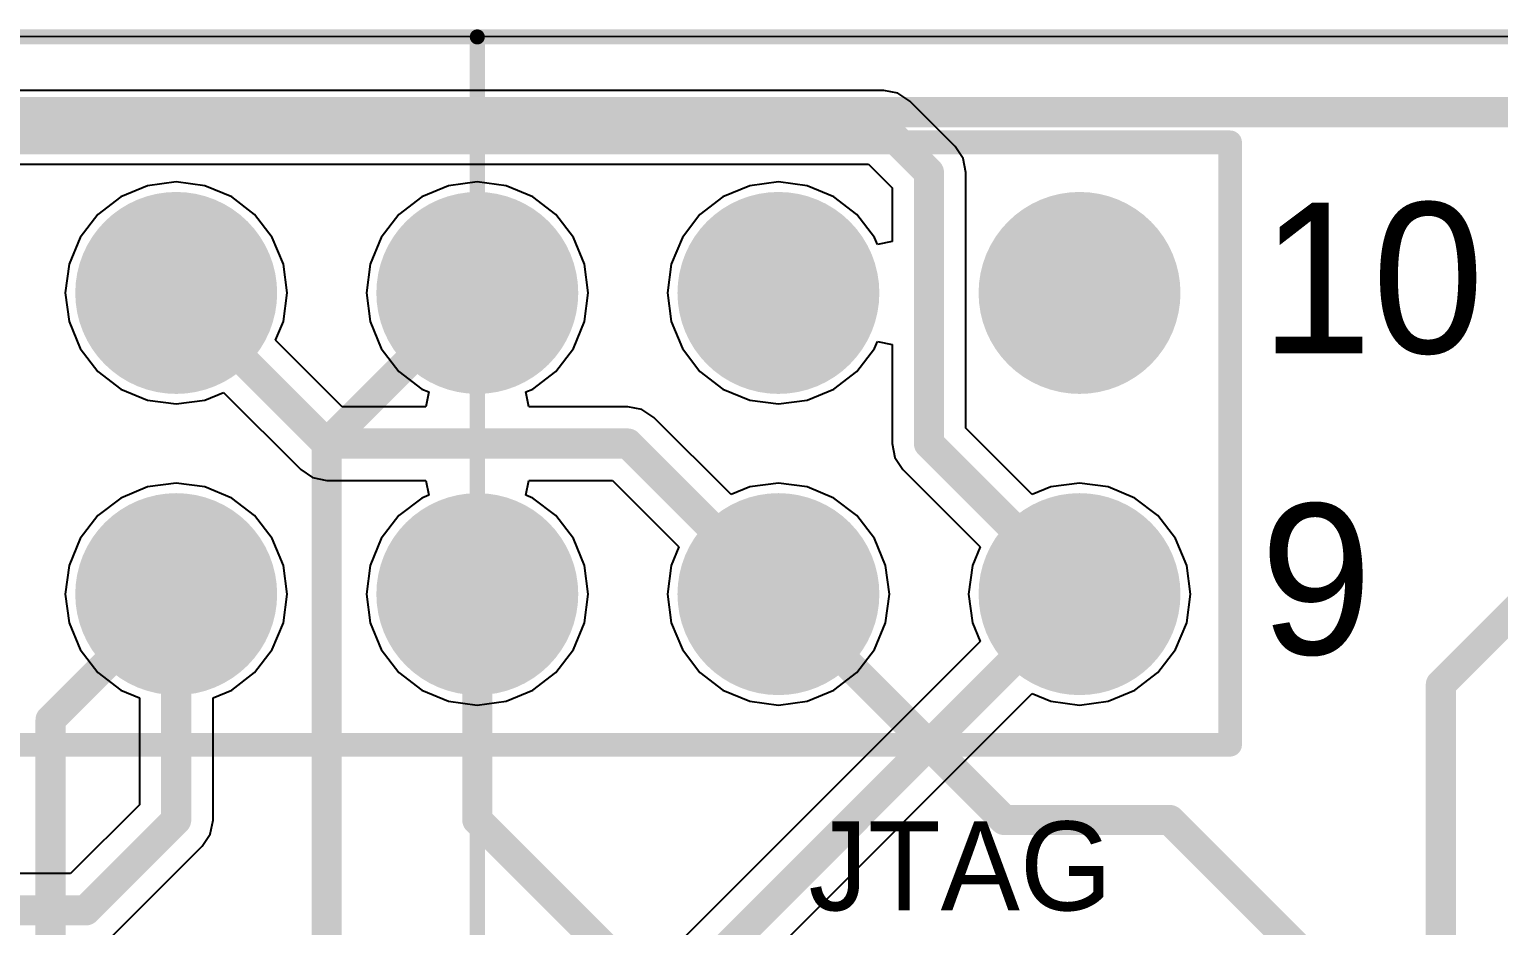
# Model space of a CAD drawing. Extents: x 6.31 to 9.67, y 3.49 to 7.65.
# Drawn here: x 7.841 to 8.3289, y 7.352 to 7.6496 of the extents above; entities that cross this region are included whole.
import ezdxf

# ---------------------------------------------------------------- set-up
doc = ezdxf.new("R2010")
doc.units = 0
for name, color, linetype in [('BOTTOMLAYER', 5, 'CONTINUOUS'), ('BOTTOMSOLDER', 6, 'CONTINUOUS'), ('MECHANICAL10', 56, 'CONTINUOUS'), ('MECHANICAL2', 216, 'CONTINUOUS'), ('MULTILAYER', 9, 'CONTINUOUS'), ('TOPLAYER', 1, 'CONTINUOUS'), ('TOPOVERLAY', 2, 'CONTINUOUS'), ('TOPSOLDER', 216, 'CONTINUOUS')]:
    doc.layers.add(name, color=color, linetype=linetype)

msp = doc.modelspace()

# ---------------------------------------------------------------- linework, layer by layer
at = {"layer": 'BOTTOMLAYER'}
for p, q in [((7.1757875, 7.6474768), (8.8036695, 7.6470829)), ((8.124729, 7.6293181), (7.344729, 7.6293181)), ((8.1294112, 7.6283868), (8.124729, 7.6293181)), ((8.1333805, 7.6257345), (8.1294112, 7.6283868)), ((8.1483805, 7.6107345), (8.1333805, 7.6257345)), ((8.1510328, 7.6067652), (8.1483805, 7.6107345)), ((7.3497969, 7.6048479), (8.1196611, 7.6048479)), ((8.1196611, 7.6048479), (8.1274939, 7.5970151)), ((8.1519641, 7.602083), (8.1510328, 7.6067652)), ((7.8801934, 7.5976703), (7.8713076, 7.5939897)), ((7.889729, 7.5989257), (7.8801934, 7.5976703)), ((7.8992646, 7.5976703), (7.889729, 7.5989257)), ((7.9081504, 7.5939897), (7.8992646, 7.5976703)), ((7.9801934, 7.5976703), (7.9713076, 7.5939897)), ((7.989729, 7.5989257), (7.9801934, 7.5976703)), ((7.9992646, 7.5976703), (7.989729, 7.5989257)), ((8.0081504, 7.5939897), (7.9992646, 7.5976703)), ((8.0801934, 7.5976703), (8.0713076, 7.5939897)), ((8.089729, 7.5989257), (8.0801934, 7.5976703)), ((8.0992646, 7.5976703), (8.089729, 7.5989257)), ((8.1081504, 7.5939897), (8.0992646, 7.5976703)), ((8.1519641, 7.5171509), (8.1519641, 7.602083)), ((7.8713076, 7.5939897), (7.8636773, 7.5881347)), ((7.9157807, 7.5881347), (7.9081504, 7.5939897)), ((7.9713076, 7.5939897), (7.9636773, 7.5881347)), ((8.0157807, 7.5881347), (8.0081504, 7.5939897)), ((8.0713076, 7.5939897), (8.0636773, 7.5881347)), ((8.1157807, 7.5881347), (8.1081504, 7.5939897)), ((8.1274939, 7.5970151), (8.1274939, 7.5791761)), ((7.8636773, 7.5881347), (7.8578223, 7.5805044)), ((7.9216357, 7.5805044), (7.9157807, 7.5881347)), ((7.9636773, 7.5881347), (7.9578223, 7.5805044)), ((8.0216357, 7.5805044), (8.0157807, 7.5881347)), ((8.0636773, 7.5881347), (8.0578223, 7.5805044)), ((8.1216357, 7.5805044), (8.1157807, 7.5881347)), ((7.8578223, 7.5805044), (7.8541417, 7.5716186)), ((7.9253163, 7.5716186), (7.9216357, 7.5805044)), ((7.9578223, 7.5805044), (7.9541417, 7.5716186)), ((8.0253163, 7.5716186), (8.0216357, 7.5805044)), ((8.0578223, 7.5805044), (8.0541417, 7.5716186)), ((8.1225899, 7.5782006), (8.1216357, 7.5805044)), ((8.1274939, 7.5791761), (8.1225899, 7.5782006)), ((7.8541417, 7.5716186), (7.8528863, 7.562083)), ((7.9265717, 7.562083), (7.9253163, 7.5716186)), ((7.9541417, 7.5716186), (7.9528863, 7.562083)), ((8.0265717, 7.562083), (8.0253163, 7.5716186)), ((8.0541417, 7.5716186), (8.0528863, 7.562083)), ((7.8528863, 7.562083), (7.8541417, 7.5525474)), ((7.9253163, 7.5525474), (7.9265717, 7.562083)), ((7.9528863, 7.562083), (7.9541417, 7.5525474)), ((8.0253163, 7.5525474), (8.0265717, 7.562083)), ((8.0528863, 7.562083), (8.0541417, 7.5525474)), ((7.8541417, 7.5525474), (7.8578223, 7.5436616)), ((7.9227539, 7.5463611), (7.9253163, 7.5525474)), ((7.9541417, 7.5525474), (7.9578223, 7.5436616)), ((8.0216357, 7.5436616), (8.0253163, 7.5525474)), ((8.0541417, 7.5525474), (8.0578223, 7.5436616)), ((7.8578223, 7.5436616), (7.8636773, 7.5360313)), ((7.9447969, 7.5243181), (7.9227539, 7.5463611)), ((7.9578223, 7.5436616), (7.9636773, 7.5360313)), ((8.0157807, 7.5360313), (8.0216357, 7.5436616)), ((8.0578223, 7.5436616), (8.0636773, 7.5360313)), ((8.1157807, 7.5360313), (8.1216357, 7.5436616)), ((8.1216357, 7.5436616), (8.1225899, 7.5459654)), ((8.1225899, 7.5459654), (8.1274939, 7.5449899)), ((8.1274939, 7.5449899), (8.1274939, 7.512083)), ((7.8636773, 7.5360313), (7.8713076, 7.5301763)), ((7.9636773, 7.5360313), (7.9713076, 7.5301763)), ((8.0081504, 7.5301763), (8.0157807, 7.5360313)), ((8.0636773, 7.5360313), (8.0713076, 7.5301763)), ((8.1081504, 7.5301763), (8.1157807, 7.5360313)), ((7.8713076, 7.5301763), (7.8801934, 7.5264957)), ((7.8992646, 7.5264957), (7.9054509, 7.5290581)), ((7.9054509, 7.5290581), (7.9310775, 7.5034315)), ((7.9713076, 7.5301763), (7.9736114, 7.5292221)), ((7.9736114, 7.5292221), (7.9726359, 7.5243181)), ((8.0058466, 7.5292221), (8.0081504, 7.5301763)), ((8.0068221, 7.5243181), (8.0058466, 7.5292221)), ((8.0713076, 7.5301763), (8.0801934, 7.5264957)), ((8.0992646, 7.5264957), (8.1081504, 7.5301763)), ((7.8801934, 7.5264957), (7.889729, 7.5252403)), ((7.889729, 7.5252403), (7.8992646, 7.5264957)), ((7.9726359, 7.5243181), (7.9447969, 7.5243181)), ((8.039729, 7.5243181), (8.0068221, 7.5243181)), ((8.0444112, 7.5233868), (8.039729, 7.5243181)), ((8.0801934, 7.5264957), (8.089729, 7.5252403)), ((8.089729, 7.5252403), (8.0992646, 7.5264957)), ((8.0483805, 7.5207345), (8.0444112, 7.5233868)), ((8.0740071, 7.4951079), (8.0483805, 7.5207345)), ((8.1740071, 7.4951079), (8.1519641, 7.5171509)), ((8.1274939, 7.512083), (8.1284252, 7.5074008)), ((8.1284252, 7.5074008), (8.1310775, 7.5034315)), ((7.9310775, 7.5034315), (7.9350468, 7.5007792)), ((7.9350468, 7.5007792), (7.939729, 7.4998479)), ((7.939729, 7.4998479), (7.9726359, 7.4998479)), ((7.9726359, 7.4998479), (7.9736114, 7.4949439)), ((8.0058466, 7.4949439), (8.0068221, 7.4998479)), ((8.0068221, 7.4998479), (8.0346611, 7.4998479)), ((8.0346611, 7.4998479), (8.0567041, 7.4778049)), ((8.1310775, 7.5034315), (8.1567041, 7.4778049)), ((7.8801934, 7.4976703), (7.8713076, 7.4939897)), ((7.889729, 7.4989257), (7.8801934, 7.4976703)), ((7.8992646, 7.4976703), (7.889729, 7.4989257)), ((7.9081504, 7.4939897), (7.8992646, 7.4976703)), ((7.9736114, 7.4949439), (7.9713076, 7.4939897)), ((8.0081504, 7.4939897), (8.0058466, 7.4949439)), ((8.0801934, 7.4976703), (8.0740071, 7.4951079)), ((8.089729, 7.4989257), (8.0801934, 7.4976703)), ((8.0992646, 7.4976703), (8.089729, 7.4989257)), ((8.1081504, 7.4939897), (8.0992646, 7.4976703)), ((8.1801934, 7.4976703), (8.1740071, 7.4951079)), ((8.189729, 7.4989257), (8.1801934, 7.4976703)), ((8.1992646, 7.4976703), (8.189729, 7.4989257)), ((8.2081504, 7.4939897), (8.1992646, 7.4976703)), ((7.8713076, 7.4939897), (7.8636773, 7.4881347)), ((7.9157807, 7.4881347), (7.9081504, 7.4939897)), ((7.9713076, 7.4939897), (7.9636773, 7.4881347)), ((8.0157807, 7.4881347), (8.0081504, 7.4939897)), ((8.1157807, 7.4881347), (8.1081504, 7.4939897)), ((8.2157807, 7.4881347), (8.2081504, 7.4939897)), ((7.8636773, 7.4881347), (7.8578223, 7.4805044)), ((7.9216357, 7.4805044), (7.9157807, 7.4881347)), ((7.9636773, 7.4881347), (7.9578223, 7.4805044)), ((8.0216357, 7.4805044), (8.0157807, 7.4881347)), ((8.1216357, 7.4805044), (8.1157807, 7.4881347)), ((8.2216357, 7.4805044), (8.2157807, 7.4881347)), ((7.8578223, 7.4805044), (7.8541417, 7.4716186)), ((7.9253163, 7.4716186), (7.9216357, 7.4805044)), ((7.9578223, 7.4805044), (7.9541417, 7.4716186)), ((8.0253163, 7.4716186), (8.0216357, 7.4805044)), ((8.1253163, 7.4716186), (8.1216357, 7.4805044)), ((8.2253163, 7.4716186), (8.2216357, 7.4805044)), ((8.0567041, 7.4778049), (8.0541417, 7.4716186)), ((8.1567041, 7.4778049), (8.1541417, 7.4716186)), ((7.8541417, 7.4716186), (7.8528863, 7.462083)), ((7.9265717, 7.462083), (7.9253163, 7.4716186)), ((7.9541417, 7.4716186), (7.9528863, 7.462083)), ((8.0265717, 7.462083), (8.0253163, 7.4716186)), ((8.0541417, 7.4716186), (8.0528863, 7.462083)), ((8.1265717, 7.462083), (8.1253163, 7.4716186)), ((8.1541417, 7.4716186), (8.1528863, 7.462083)), ((8.2265717, 7.462083), (8.2253163, 7.4716186)), ((7.8528863, 7.462083), (7.8541417, 7.4525474)), ((7.9253163, 7.4525474), (7.9265717, 7.462083)), ((7.9528863, 7.462083), (7.9541417, 7.4525474)), ((8.0253163, 7.4525474), (8.0265717, 7.462083)), ((8.0528863, 7.462083), (8.0541417, 7.4525474)), ((8.1253163, 7.4525474), (8.1265717, 7.462083)), ((8.1528863, 7.462083), (8.1541417, 7.4525474)), ((8.2253163, 7.4525474), (8.2265717, 7.462083)), ((7.8541417, 7.4525474), (7.8578223, 7.4436616)), ((7.9216357, 7.4436616), (7.9253163, 7.4525474)), ((7.9541417, 7.4525474), (7.9578223, 7.4436616)), ((8.0216357, 7.4436616), (8.0253163, 7.4525474)), ((8.0541417, 7.4525474), (8.0578223, 7.4436616)), ((8.1216357, 7.4436616), (8.1253163, 7.4525474)), ((8.1541417, 7.4525474), (8.1567041, 7.4463611)), ((8.2216357, 7.4436616), (8.2253163, 7.4525474)), ((8.1567041, 7.4463611), (7.9023374, 7.1919944)), ((7.8578223, 7.4436616), (7.8636773, 7.4360313)), ((7.9157807, 7.4360313), (7.9216357, 7.4436616)), ((7.9578223, 7.4436616), (7.9636773, 7.4360313)), ((8.0157807, 7.4360313), (8.0216357, 7.4436616)), ((8.0578223, 7.4436616), (8.0636773, 7.4360313)), ((8.1157807, 7.4360313), (8.1216357, 7.4436616)), ((8.2157807, 7.4360313), (8.2216357, 7.4436616)), ((7.8636773, 7.4360313), (7.8713076, 7.4301763)), ((7.9081504, 7.4301763), (7.9157807, 7.4360313)), ((7.9636773, 7.4360313), (7.9713076, 7.4301763)), ((8.0081504, 7.4301763), (8.0157807, 7.4360313)), ((8.0636773, 7.4360313), (8.0713076, 7.4301763)), ((8.1081504, 7.4301763), (8.1157807, 7.4360313)), ((8.2081504, 7.4301763), (8.2157807, 7.4360313)), ((7.8713076, 7.4301763), (7.8774939, 7.4276139)), ((7.8774939, 7.4276139), (7.8774939, 7.3921509)), ((7.9019641, 7.4276139), (7.9081504, 7.4301763)), ((7.9019641, 7.3870831), (7.9019641, 7.4276139)), ((7.923224, 7.178275), (8.1740071, 7.4290581)), ((7.9713076, 7.4301763), (7.9801934, 7.4264957)), ((7.9992646, 7.4264957), (8.0081504, 7.4301763)), ((8.0713076, 7.4301763), (8.0801934, 7.4264957)), ((8.0992646, 7.4264957), (8.1081504, 7.4301763)), ((8.1740071, 7.4290581), (8.1801934, 7.4264957)), ((8.1992646, 7.4264957), (8.2081504, 7.4301763)), ((7.9801934, 7.4264957), (7.989729, 7.4252403)), ((7.989729, 7.4252403), (7.9992646, 7.4264957)), ((8.0801934, 7.4264957), (8.089729, 7.4252403)), ((8.089729, 7.4252403), (8.0992646, 7.4264957)), ((8.1801934, 7.4264957), (8.189729, 7.4252403)), ((8.189729, 7.4252403), (8.1992646, 7.4264957)), ((7.8774939, 7.3921509), (7.8546611, 7.3693181)), ((7.9010328, 7.3824008), (7.9019641, 7.3870828)), ((7.9019641, 7.387083), (7.9019641, 7.3870831)), ((7.9019643, 7.3870829), (7.9019641, 7.387083)), ((7.9019641, 7.3870828), (7.9019643, 7.3870829)), ((7.8683805, 7.3484315), (7.8983805, 7.3784315)), ((7.8983805, 7.3784315), (7.9010328, 7.3824008)), ((7.8546611, 7.3693181), (7.504729, 7.3693181))]:
    msp.add_line(p, q, dxfattribs=at)
at = {"layer": 'BOTTOMLAYER', "const_width": 0.01}
for points in [[(7.344729, 7.617083), (8.124729, 7.617083)], [(8.124729, 7.617083), (8.139729, 7.602083)], [(8.139729, 7.512083), (8.139729, 7.602083)], [(7.889729, 7.562083), (7.939729, 7.512083)], [(7.939729, 7.512083), (8.039729, 7.512083)], [(8.039729, 7.512083), (8.089729, 7.462083)], [(8.139729, 7.512083), (8.189729, 7.462083)], [(7.889729, 7.387083), (7.889729, 7.462083)], [(7.9109889, 7.1833429), (8.189729, 7.462083)], [(7.859729, 7.357083), (7.889729, 7.387083)], [(7.504729, 7.357083), (7.859729, 7.357083)]]:
    msp.add_lwpolyline(points, dxfattribs=at)
at = {"layer": 'BOTTOMLAYER'}
for points, const_width in [([(8.122229, 7.617083, 1), (8.127229, 7.617083, 1)], 0.005), ([(8.122229, 7.617083, 1), (8.127229, 7.617083, 1)], 0.005), ([(8.137229, 7.602083, 1), (8.142229, 7.602083, 1)], 0.005), ([(8.137229, 7.602083, 1), (8.142229, 7.602083, 1)], 0.005), ([(7.8749652, 7.562083, 1), (7.9044928, 7.562083, 1)], 0.0295275), ([(7.9749652, 7.562083, 1), (8.0044928, 7.562083, 1)], 0.0295275), ([(8.0749652, 7.562083, 1), (8.1044928, 7.562083, 1)], 0.0295275), ([(8.1749652, 7.562083, 1), (8.2044928, 7.562083, 1)], 0.0295275), ([(7.887229, 7.562083, 1), (7.892229, 7.562083, 1)], 0.005), ([(7.937229, 7.512083, 1), (7.942229, 7.512083, 1)], 0.005), ([(7.937229, 7.512083, 1), (7.942229, 7.512083, 1)], 0.005), ([(8.037229, 7.512083, 1), (8.042229, 7.512083, 1)], 0.005), ([(8.037229, 7.512083, 1), (8.042229, 7.512083, 1)], 0.005), ([(8.137229, 7.512083, 1), (8.142229, 7.512083, 1)], 0.005), ([(8.137229, 7.512083, 1), (8.142229, 7.512083, 1)], 0.005), ([(7.8749652, 7.462083, 1), (7.9044928, 7.462083, 1)], 0.0295275), ([(7.9749652, 7.462083, 1), (8.0044928, 7.462083, 1)], 0.0295275), ([(8.0749652, 7.462083, 1), (8.1044928, 7.462083, 1)], 0.0295275), ([(8.1749652, 7.462083, 1), (8.2044928, 7.462083, 1)], 0.0295275), ([(7.887229, 7.462083, 1), (7.892229, 7.462083, 1)], 0.005), ([(8.087229, 7.462083, 1), (8.092229, 7.462083, 1)], 0.005), ([(8.187229, 7.462083, 1), (8.192229, 7.462083, 1)], 0.005), ([(8.187229, 7.462083, 1), (8.192229, 7.462083, 1)], 0.005), ([(7.887229, 7.387083, 1), (7.892229, 7.387083, 1)], 0.005), ([(7.887229, 7.387083, 1), (7.892229, 7.387083, 1)], 0.005), ([(7.857229, 7.357083, 1), (7.862229, 7.357083, 1)], 0.005), ([(7.857229, 7.357083, 1), (7.862229, 7.357083, 1)], 0.005)]:
    msp.add_lwpolyline(points, format="xyb", close=True, dxfattribs=dict(at, const_width=const_width))
at = {"layer": 'BOTTOMSOLDER', "const_width": 0.0335275}
for points in [[(7.8729652, 7.562083, 1), (7.9064928, 7.562083, 1)], [(7.9729652, 7.562083, 1), (8.0064928, 7.562083, 1)], [(8.0729652, 7.562083, 1), (8.1064928, 7.562083, 1)], [(8.1729652, 7.562083, 1), (8.2064928, 7.562083, 1)], [(7.8729652, 7.462083, 1), (7.9064928, 7.462083, 1)], [(7.9729652, 7.462083, 1), (8.0064928, 7.462083, 1)], [(8.0729652, 7.462083, 1), (8.1064928, 7.462083, 1)], [(8.1729652, 7.462083, 1), (8.2064928, 7.462083, 1)]]:
    msp.add_lwpolyline(points, format="xyb", close=True, dxfattribs=at)
at = {"layer": 'MECHANICAL10', "const_width": 0.005}
for points in [[(6.3114428, 7.6470829), (9.6680142, 7.6470829)], [(7.9897285, 3.4970829), (7.9897285, 7.6470829)]]:
    msp.add_lwpolyline(points, dxfattribs=at)
at = {"layer": 'MECHANICAL10', "const_width": 0.0025}
msp.add_lwpolyline([(7.9884785, 7.6470829, 1), (7.9909785, 7.6470829, 1)], format="xyb", close=True, dxfattribs=at)
at = {"layer": 'MECHANICAL2', "const_width": 0.005}
msp.add_lwpolyline([(7.1757875, 7.6470829), (8.8036695, 7.6470829)], dxfattribs=at)
at = {"layer": 'MULTILAYER', "const_width": 0.0295275}
for points in [[(7.8749652, 7.562083, 1), (7.9044928, 7.562083, 1)], [(7.9749652, 7.562083, 1), (8.0044928, 7.562083, 1)], [(8.0749652, 7.562083, 1), (8.1044928, 7.562083, 1)], [(8.1749652, 7.562083, 1), (8.2044928, 7.562083, 1)], [(7.8749652, 7.462083, 1), (7.9044928, 7.462083, 1)], [(7.9749652, 7.462083, 1), (8.0044928, 7.462083, 1)], [(8.0749652, 7.462083, 1), (8.1044928, 7.462083, 1)], [(8.1749652, 7.462083, 1), (8.2044928, 7.462083, 1)]]:
    msp.add_lwpolyline(points, format="xyb", close=True, dxfattribs=at)
at = {"layer": 'TOPLAYER', "const_width": 0.01}
for points in [[(7.404729, 7.622083), (8.4192566, 7.622083)], [(7.939729, 7.512083), (7.989729, 7.562083)], [(7.939729, 7.3062562), (7.939729, 7.512083)], [(8.309729, 7.432083), (8.3902014, 7.5125554)], [(7.8479967, 7.4203507), (7.889729, 7.462083)], [(7.989729, 7.387083), (7.989729, 7.462083)], [(8.089729, 7.462083), (8.164729, 7.387083)], [(8.309729, 6.9281067), (8.309729, 7.432083)], [(7.8479967, 6.9722799), (7.8479967, 7.4203507)], [(7.989729, 7.387083), (8.044729, 7.332083)], [(8.164729, 7.387083), (8.219729, 7.387083)], [(8.219729, 7.387083), (8.269729, 7.337083)]]:
    msp.add_lwpolyline(points, dxfattribs=at)
at = {"layer": 'TOPLAYER'}
for points, const_width in [([(7.8749652, 7.562083, 1), (7.9044928, 7.562083, 1)], 0.0295275), ([(7.9749652, 7.562083, 1), (8.0044928, 7.562083, 1)], 0.0295275), ([(8.0749652, 7.562083, 1), (8.1044928, 7.562083, 1)], 0.0295275), ([(8.1749652, 7.562083, 1), (8.2044928, 7.562083, 1)], 0.0295275), ([(7.987229, 7.562083, 1), (7.992229, 7.562083, 1)], 0.005), ([(7.937229, 7.512083, 1), (7.942229, 7.512083, 1)], 0.005), ([(7.937229, 7.512083, 1), (7.942229, 7.512083, 1)], 0.005), ([(7.8749652, 7.462083, 1), (7.9044928, 7.462083, 1)], 0.0295275), ([(7.9749652, 7.462083, 1), (8.0044928, 7.462083, 1)], 0.0295275), ([(8.0749652, 7.462083, 1), (8.1044928, 7.462083, 1)], 0.0295275), ([(8.1749652, 7.462083, 1), (8.2044928, 7.462083, 1)], 0.0295275), ([(7.887229, 7.462083, 1), (7.892229, 7.462083, 1)], 0.005), ([(7.987229, 7.462083, 1), (7.992229, 7.462083, 1)], 0.005), ([(8.087229, 7.462083, 1), (8.092229, 7.462083, 1)], 0.005), ([(8.307229, 7.432083, 1), (8.312229, 7.432083, 1)], 0.005), ([(8.307229, 7.432083, 1), (8.312229, 7.432083, 1)], 0.005), ([(7.8454967, 7.4203507, 1), (7.8504967, 7.4203507, 1)], 0.005), ([(7.8454967, 7.4203507, 1), (7.8504967, 7.4203507, 1)], 0.005), ([(7.987229, 7.387083, 1), (7.992229, 7.387083, 1)], 0.005), ([(7.987229, 7.387083, 1), (7.992229, 7.387083, 1)], 0.005), ([(8.162229, 7.387083, 1), (8.167229, 7.387083, 1)], 0.005), ([(8.162229, 7.387083, 1), (8.167229, 7.387083, 1)], 0.005), ([(8.217229, 7.387083, 1), (8.222229, 7.387083, 1)], 0.005), ([(8.217229, 7.387083, 1), (8.222229, 7.387083, 1)], 0.005)]:
    msp.add_lwpolyline(points, format="xyb", close=True, dxfattribs=dict(at, const_width=const_width))
at = {"layer": 'TOPOVERLAY', "const_width": 0.007874}
for points in [[(7.739729, 7.612083), (8.239729, 7.612083)], [(8.239729, 7.412083), (8.239729, 7.612083)], [(7.739729, 7.412083), (8.239729, 7.412083)]]:
    msp.add_lwpolyline(points, dxfattribs=at)
at = {"layer": 'TOPOVERLAY', "const_width": 0.003937}
for points in [[(8.2377605, 7.612083, 1), (8.2416975, 7.612083, 1)], [(8.2377605, 7.612083, 1), (8.2416975, 7.612083, 1)], [(8.2377605, 7.412083, 1), (8.2416975, 7.412083, 1)], [(8.2377605, 7.412083, 1), (8.2416975, 7.412083, 1)]]:
    msp.add_lwpolyline(points, format="xyb", close=True, dxfattribs=at)
at = {"layer": 'TOPSOLDER', "const_width": 0.0335275}
for points in [[(7.8729652, 7.562083, 1), (7.9064928, 7.562083, 1)], [(7.9729652, 7.562083, 1), (8.0064928, 7.562083, 1)], [(8.0729652, 7.562083, 1), (8.1064928, 7.562083, 1)], [(8.1729652, 7.562083, 1), (8.2064928, 7.562083, 1)], [(7.8729652, 7.462083, 1), (7.9064928, 7.462083, 1)], [(7.9729652, 7.462083, 1), (8.0064928, 7.462083, 1)], [(8.0729652, 7.462083, 1), (8.1064928, 7.462083, 1)], [(8.1729652, 7.462083, 1), (8.2064928, 7.462083, 1)]]:
    msp.add_lwpolyline(points, format="xyb", close=True, dxfattribs=at)

# ---------------------------------------------------------------- texts
at = {"layer": 'TOPOVERLAY'}
for s, height, p in [('10', 0.05, (8.249729, 7.542083)), ('9', 0.05, (8.249729, 7.442083)), ('JTAG', 0.0295276, (8.099729, 7.357083))]:
    msp.add_text(s, height=height, rotation=359.9999999998294, dxfattribs=at).set_placement(p)

doc.saveas('drawing.dxf')
